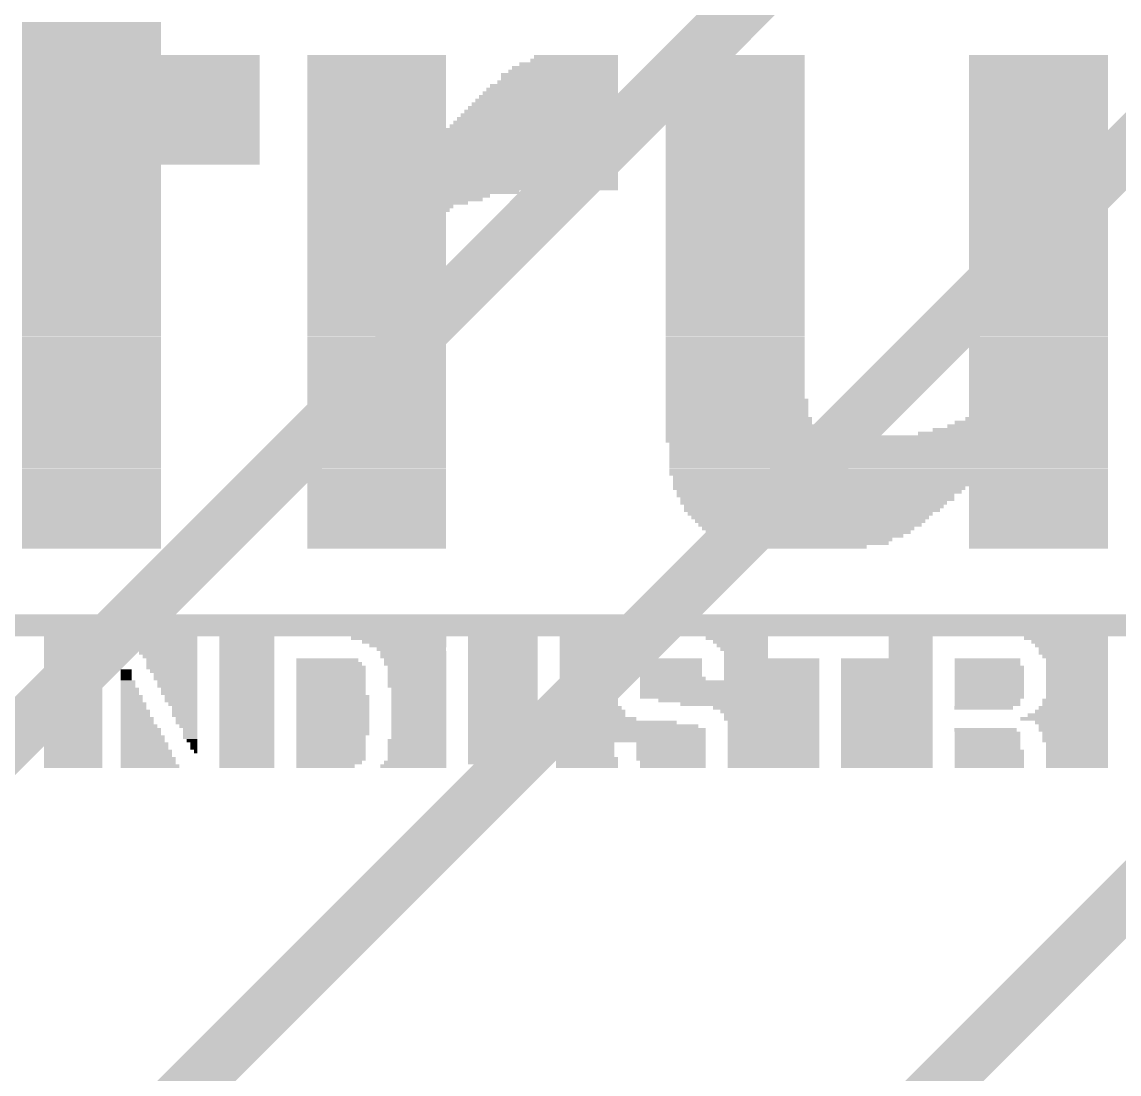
# Model space of a CAD drawing. Extents: x -28 to 28, y -5.2 to 53.3.
# Drawn here: x 0.6 to 5.63, y 41.06 to 45.88 of the extents above; entities that cross this region are included whole.
import ezdxf

# ---------------------------------------------------------------- set-up
doc = ezdxf.new("R2010")
doc.units = 0
doc.layers.add('1', color=12, linetype='CONTINUOUS')
doc.layers.add('21', color=40, linetype='CONTINUOUS')

# ---------------------------------------------------------------- blocks, each defined once
blk = doc.blocks.new('RECT')
blk.add_solid([(-0.5, -0.5), (0.5, -0.5), (-0.5, 0.5), (0.5, 0.5)])

msp = doc.modelspace()

# ---------------------------------------------------------------- linework, layer by layer
at = {"layer": '1', "const_width": 0.254}
for points in [[(0.381, 42.418), (8.89, 50.927)], [(0.9144, 40.5384), (8.636, 48.26)], [(1.25, 37.445), (9.525, 45.72)]]:
    msp.add_lwpolyline(points, dxfattribs=at)

# ---------------------------------------------------------------- block references
at = {"layer": '21'}
for p, xscale, yscale in [((0.9213, 45.8719), 0.6371, 0.0168), ((0.9213, 45.8551), 0.6371, 0.0168), ((0.9213, 45.8384), 0.6371, 0.0167), ((0.9213, 45.8216), 0.6371, 0.0168), ((0.9213, 45.8049), 0.6371, 0.0167), ((0.9213, 45.7881), 0.6371, 0.0168), ((0.9213, 45.7713), 0.6371, 0.0168), ((0.9213, 45.7546), 0.6371, 0.0167), ((0.9213, 45.7378), 0.6371, 0.0168), ((1.1476, 45.721), 1.0897, 0.0168), ((2.2288, 45.721), 0.6371, 0.0168), ((3.1425, 45.721), 0.3856, 0.0168), ((3.8717, 45.721), 0.637, 0.0168), ((5.2632, 45.721), 0.6371, 0.0168), ((1.1476, 45.7043), 1.0897, 0.0167), ((1.1476, 45.6875), 1.0897, 0.0168), ((1.1476, 45.6707), 1.0897, 0.0168), ((2.2288, 45.7043), 0.6371, 0.0167), ((2.2288, 45.6875), 0.6371, 0.0168), ((2.2288, 45.6707), 0.6371, 0.0168), ((3.0922, 45.6707), 0.4862, 0.0168), ((3.109, 45.6875), 0.4527, 0.0168), ((3.1341, 45.7043), 0.4024, 0.0167), ((3.8717, 45.7043), 0.637, 0.0167), ((3.8717, 45.6875), 0.637, 0.0168), ((3.8717, 45.6707), 0.637, 0.0168), ((5.2632, 45.7043), 0.6371, 0.0167), ((5.2632, 45.6875), 0.6371, 0.0168), ((5.2632, 45.6707), 0.6371, 0.0168), ((1.1476, 45.654), 1.0897, 0.0167), ((1.1476, 45.6372), 1.0897, 0.0168), ((1.1476, 45.6205), 1.0897, 0.0167), ((2.2288, 45.654), 0.6371, 0.0167), ((2.2288, 45.6372), 0.6371, 0.0168), ((2.2288, 45.6205), 0.6371, 0.0167), ((3.0671, 45.6372), 0.5365, 0.0168), ((3.0671, 45.6205), 0.5365, 0.0167), ((3.0838, 45.654), 0.5029, 0.0167), ((3.8717, 45.654), 0.637, 0.0167), ((3.8717, 45.6372), 0.637, 0.0168), ((3.8717, 45.6205), 0.637, 0.0167), ((5.2632, 45.654), 0.6371, 0.0167), ((5.2632, 45.6372), 0.6371, 0.0168), ((5.2632, 45.6205), 0.6371, 0.0167), ((1.1476, 45.6037), 1.0897, 0.0168), ((1.1476, 45.5869), 1.0897, 0.0168), ((1.1476, 45.5702), 1.0897, 0.0167), ((2.2288, 45.6037), 0.6371, 0.0168), ((2.2288, 45.5869), 0.6371, 0.0168), ((2.2288, 45.5702), 0.6371, 0.0167), ((3.0335, 45.5702), 0.6035, 0.0167), ((3.0419, 45.5869), 0.5868, 0.0168), ((3.0587, 45.6037), 0.5532, 0.0168), ((3.8717, 45.6037), 0.637, 0.0168), ((3.8717, 45.5869), 0.637, 0.0168), ((3.8717, 45.5702), 0.637, 0.0167), ((5.2632, 45.6037), 0.6371, 0.0168), ((5.2632, 45.5869), 0.6371, 0.0168), ((5.2632, 45.5702), 0.6371, 0.0167), ((1.1476, 45.5534), 1.0897, 0.0168), ((1.1476, 45.5366), 1.0897, 0.0168), ((1.1476, 45.5199), 1.0897, 0.0167), ((2.2288, 45.5534), 0.6371, 0.0168), ((2.2288, 45.5366), 0.6371, 0.0168), ((2.2288, 45.5199), 0.6371, 0.0167), ((3.0084, 45.5199), 0.6538, 0.0167), ((3.0168, 45.5366), 0.6371, 0.0168), ((3.0252, 45.5534), 0.6203, 0.0168), ((3.8717, 45.5534), 0.637, 0.0168), ((3.8717, 45.5366), 0.637, 0.0168), ((3.8717, 45.5199), 0.637, 0.0167), ((5.2632, 45.5534), 0.6371, 0.0168), ((5.2632, 45.5366), 0.6371, 0.0168), ((5.2632, 45.5199), 0.6371, 0.0167), ((1.1476, 45.5031), 1.0897, 0.0168), ((1.1476, 45.4863), 1.0897, 0.0168), ((1.1476, 45.4696), 1.0897, 0.0167), ((2.2288, 45.5031), 0.6371, 0.0168), ((2.2288, 45.4863), 0.6371, 0.0168), ((2.2288, 45.4696), 0.6371, 0.0167), ((2.9832, 45.4696), 0.7041, 0.0167), ((2.9917, 45.4863), 0.6873, 0.0168), ((3, 45.5031), 0.6706, 0.0168), ((3.8717, 45.5031), 0.637, 0.0168), ((3.8717, 45.4863), 0.637, 0.0168), ((3.8717, 45.4696), 0.637, 0.0167), ((5.2632, 45.5031), 0.6371, 0.0168), ((5.2632, 45.4863), 0.6371, 0.0168), ((5.2632, 45.4696), 0.6371, 0.0167), ((1.1476, 45.4528), 1.0897, 0.0168), ((1.1476, 45.436), 1.0897, 0.0168), ((1.1476, 45.4193), 1.0897, 0.0167), ((2.2288, 45.4528), 0.6371, 0.0168), ((2.2288, 45.436), 0.6371, 0.0168), ((2.2288, 45.4193), 0.6371, 0.0167), ((2.9581, 45.4193), 0.7544, 0.0167), ((2.9665, 45.436), 0.7376, 0.0168), ((2.9748, 45.4528), 0.7209, 0.0168), ((3.8717, 45.4528), 0.637, 0.0168), ((3.8717, 45.436), 0.637, 0.0168), ((3.8717, 45.4193), 0.637, 0.0167), ((5.2632, 45.4528), 0.6371, 0.0168), ((5.2632, 45.436), 0.6371, 0.0168), ((5.2632, 45.4193), 0.6371, 0.0167), ((1.1476, 45.4025), 1.0897, 0.0168), ((1.1476, 45.3858), 1.0897, 0.0167), ((1.1476, 45.369), 1.0897, 0.0168), ((2.2288, 45.4025), 0.6371, 0.0168), ((2.6228, 45.3858), 1.425, 0.0167), ((2.6228, 45.369), 1.425, 0.0168), ((2.9497, 45.4025), 0.7712, 0.0168), ((3.8717, 45.4025), 0.637, 0.0168), ((3.8717, 45.3858), 0.637, 0.0167), ((3.8717, 45.369), 0.637, 0.0168), ((5.2632, 45.4025), 0.6371, 0.0168), ((5.2632, 45.3858), 0.6371, 0.0167), ((5.2632, 45.369), 0.6371, 0.0168), ((1.1476, 45.3522), 1.0897, 0.0168), ((1.1476, 45.3355), 1.0897, 0.0167), ((1.1476, 45.3187), 1.0897, 0.0168), ((2.6228, 45.3522), 1.425, 0.0168), ((2.6228, 45.3355), 1.425, 0.0167), ((2.6228, 45.3187), 1.425, 0.0168), ((3.8717, 45.3522), 0.637, 0.0168), ((3.8717, 45.3355), 0.637, 0.0167), ((3.8717, 45.3187), 0.637, 0.0168), ((5.2632, 45.3522), 0.6371, 0.0168), ((5.2632, 45.3355), 0.6371, 0.0167), ((5.2632, 45.3187), 0.6371, 0.0168), ((1.1476, 45.3019), 1.0897, 0.0168), ((1.1476, 45.2852), 1.0897, 0.0167), ((1.1476, 45.2684), 1.0897, 0.0168), ((2.6228, 45.3019), 1.425, 0.0168), ((2.6228, 45.2852), 1.425, 0.0167), ((2.6228, 45.2684), 1.425, 0.0168), ((3.8717, 45.3019), 0.637, 0.0168), ((3.8717, 45.2852), 0.637, 0.0167), ((3.8717, 45.2684), 0.637, 0.0168), ((5.2632, 45.3019), 0.6371, 0.0168), ((5.2632, 45.2852), 0.6371, 0.0167), ((5.2632, 45.2684), 0.6371, 0.0168), ((1.1476, 45.2516), 1.0897, 0.0168), ((1.1476, 45.2349), 1.0897, 0.0167), ((0.9213, 45.2181), 0.6371, 0.0168), ((2.6228, 45.2516), 1.425, 0.0168), ((2.6228, 45.2349), 1.425, 0.0167), ((2.6228, 45.2181), 1.425, 0.0168), ((3.8717, 45.2516), 0.637, 0.0168), ((3.8717, 45.2349), 0.637, 0.0167), ((3.8717, 45.2181), 0.637, 0.0168), ((5.2632, 45.2516), 0.6371, 0.0168), ((5.2632, 45.2349), 0.6371, 0.0167), ((5.2632, 45.2181), 0.6371, 0.0168), ((0.9213, 45.2014), 0.6371, 0.0167), ((0.9213, 45.1846), 0.6371, 0.0168), ((0.9213, 45.1678), 0.6371, 0.0168), ((2.6228, 45.2014), 1.425, 0.0167), ((2.6228, 45.1846), 1.425, 0.0168), ((2.6228, 45.1678), 1.425, 0.0168), ((3.8717, 45.2014), 0.637, 0.0167), ((3.8717, 45.1846), 0.637, 0.0168), ((3.8717, 45.1678), 0.637, 0.0168), ((5.2632, 45.2014), 0.6371, 0.0167), ((5.2632, 45.1846), 0.6371, 0.0168), ((5.2632, 45.1678), 0.6371, 0.0168), ((0.9213, 45.1511), 0.6371, 0.0167), ((0.9213, 45.1343), 0.6371, 0.0168), ((0.9213, 45.1175), 0.6371, 0.0168), ((2.6228, 45.1511), 1.425, 0.0167), ((2.6228, 45.1343), 1.425, 0.0168), ((2.6228, 45.1175), 1.425, 0.0168), ((3.8717, 45.1511), 0.637, 0.0167), ((3.8717, 45.1343), 0.637, 0.0168), ((3.8717, 45.1175), 0.637, 0.0168), ((5.2632, 45.1511), 0.6371, 0.0167), ((5.2632, 45.1343), 0.6371, 0.0168), ((5.2632, 45.1175), 0.6371, 0.0168), ((0.9213, 45.1008), 0.6371, 0.0167), ((0.9213, 45.084), 0.6371, 0.0168), ((0.9213, 45.0672), 0.6371, 0.0168), ((2.3965, 45.1008), 0.9723, 0.0167), ((2.3294, 45.084), 0.8382, 0.0168), ((2.3127, 45.0672), 0.8047, 0.0168), ((3.8717, 45.1008), 0.637, 0.0167), ((3.8717, 45.084), 0.637, 0.0168), ((3.8717, 45.0672), 0.637, 0.0168), ((5.2632, 45.1008), 0.6371, 0.0167), ((5.2632, 45.084), 0.6371, 0.0168), ((5.2632, 45.0672), 0.6371, 0.0168), ((0.9213, 45.0505), 0.6371, 0.0167), ((0.9213, 45.0337), 0.6371, 0.0168), ((0.9213, 45.0169), 0.6371, 0.0168), ((2.2792, 45.0505), 0.7377, 0.0167), ((2.2456, 45.0337), 0.6706, 0.0168), ((2.2372, 45.0169), 0.6538, 0.0168), ((3.8717, 45.0505), 0.637, 0.0167), ((3.8717, 45.0337), 0.637, 0.0168), ((3.8717, 45.0169), 0.637, 0.0168), ((5.2632, 45.0505), 0.6371, 0.0167), ((5.2632, 45.0337), 0.6371, 0.0168), ((5.2632, 45.0169), 0.6371, 0.0168), ((0.9213, 45.0002), 0.6371, 0.0167), ((0.9213, 44.9834), 0.6371, 0.0168), ((0.9213, 44.9667), 0.6371, 0.0167), ((2.2288, 45.0002), 0.6371, 0.0167), ((2.2288, 44.9834), 0.6371, 0.0168), ((2.2288, 44.9667), 0.6371, 0.0167), ((3.8717, 45.0002), 0.637, 0.0167), ((3.8717, 44.9834), 0.637, 0.0168), ((3.8717, 44.9667), 0.637, 0.0167), ((5.2632, 45.0002), 0.6371, 0.0167), ((5.2632, 44.9834), 0.6371, 0.0168), ((5.2632, 44.9667), 0.6371, 0.0167), ((0.9213, 44.9499), 0.6371, 0.0168), ((0.9213, 44.9331), 0.6371, 0.0168), ((0.9213, 44.9164), 0.6371, 0.0167), ((2.2288, 44.9499), 0.6371, 0.0168), ((2.2288, 44.9331), 0.6371, 0.0168), ((2.2288, 44.9164), 0.6371, 0.0167), ((3.8717, 44.9499), 0.637, 0.0168), ((3.8717, 44.9331), 0.637, 0.0168), ((3.8717, 44.9164), 0.637, 0.0167), ((5.2632, 44.9499), 0.6371, 0.0168), ((5.2632, 44.9331), 0.6371, 0.0168), ((5.2632, 44.9164), 0.6371, 0.0167), ((0.9213, 44.8996), 0.6371, 0.0168), ((0.9213, 44.8828), 0.6371, 0.0168), ((0.9213, 44.8661), 0.6371, 0.0167), ((2.2288, 44.8996), 0.6371, 0.0168), ((2.2288, 44.8828), 0.6371, 0.0168), ((2.2288, 44.8661), 0.6371, 0.0167), ((3.8717, 44.8996), 0.637, 0.0168), ((3.8717, 44.8828), 0.637, 0.0168), ((3.8717, 44.8661), 0.637, 0.0167), ((5.2632, 44.8996), 0.6371, 0.0168), ((5.2632, 44.8828), 0.6371, 0.0168), ((5.2632, 44.8661), 0.6371, 0.0167), ((0.9213, 44.8493), 0.6371, 0.0168), ((0.9213, 44.8325), 0.6371, 0.0168), ((0.9213, 44.8158), 0.6371, 0.0167), ((2.2288, 44.8493), 0.6371, 0.0168), ((2.2288, 44.8325), 0.6371, 0.0168), ((2.2288, 44.8158), 0.6371, 0.0167), ((3.8717, 44.8493), 0.637, 0.0168), ((3.8717, 44.8325), 0.637, 0.0168), ((3.8717, 44.8158), 0.637, 0.0167), ((5.2632, 44.8493), 0.6371, 0.0168), ((5.2632, 44.8325), 0.6371, 0.0168), ((5.2632, 44.8158), 0.6371, 0.0167), ((0.9213, 44.799), 0.6371, 0.0168), ((0.9213, 44.7823), 0.6371, 0.0167), ((0.9213, 44.7655), 0.6371, 0.0168), ((2.2288, 44.799), 0.6371, 0.0168), ((2.2288, 44.7823), 0.6371, 0.0167), ((2.2288, 44.7655), 0.6371, 0.0168), ((3.8717, 44.799), 0.637, 0.0168), ((3.8717, 44.7823), 0.637, 0.0167), ((3.8717, 44.7655), 0.637, 0.0168), ((5.2632, 44.799), 0.6371, 0.0168), ((5.2632, 44.7823), 0.6371, 0.0167), ((5.2632, 44.7655), 0.6371, 0.0168), ((0.9213, 44.7487), 0.6371, 0.0168), ((0.9213, 44.732), 0.6371, 0.0167), ((0.9213, 44.7152), 0.6371, 0.0168), ((2.2288, 44.7487), 0.6371, 0.0168), ((2.2288, 44.732), 0.6371, 0.0167), ((2.2288, 44.7152), 0.6371, 0.0168), ((3.8717, 44.7487), 0.637, 0.0168), ((3.8717, 44.732), 0.637, 0.0167), ((3.8717, 44.7152), 0.637, 0.0168), ((5.2632, 44.7487), 0.6371, 0.0168), ((5.2632, 44.732), 0.6371, 0.0167), ((5.2632, 44.7152), 0.6371, 0.0168), ((0.9213, 44.6984), 0.6371, 0.0168), ((0.9213, 44.6817), 0.6371, 0.0167), ((0.9213, 44.6649), 0.6371, 0.0168), ((2.2288, 44.6984), 0.6371, 0.0168), ((2.2288, 44.6817), 0.6371, 0.0167), ((2.2288, 44.6649), 0.6371, 0.0168), ((3.8717, 44.6984), 0.637, 0.0168), ((3.8717, 44.6817), 0.637, 0.0167), ((3.8717, 44.6649), 0.637, 0.0168), ((5.2632, 44.6984), 0.6371, 0.0168), ((5.2632, 44.6817), 0.6371, 0.0167), ((5.2632, 44.6649), 0.6371, 0.0168), ((0.9213, 44.6481), 0.6371, 0.0168), ((0.9213, 44.6314), 0.6371, 0.0167), ((0.9213, 44.6146), 0.6371, 0.0168), ((2.2288, 44.6481), 0.6371, 0.0168), ((2.2288, 44.6314), 0.6371, 0.0167), ((2.2288, 44.6146), 0.6371, 0.0168), ((3.8717, 44.6481), 0.637, 0.0168), ((3.8717, 44.6314), 0.637, 0.0167), ((3.8717, 44.6146), 0.637, 0.0168), ((5.2632, 44.6481), 0.6371, 0.0168), ((5.2632, 44.6314), 0.6371, 0.0167), ((5.2632, 44.6146), 0.6371, 0.0168), ((0.9213, 44.5978), 0.6371, 0.0168), ((0.9213, 44.5811), 0.6371, 0.0167), ((0.9213, 44.5643), 0.6371, 0.0168), ((2.2288, 44.5978), 0.6371, 0.0168), ((2.2288, 44.5811), 0.6371, 0.0167), ((2.2288, 44.5643), 0.6371, 0.0168), ((3.8717, 44.5978), 0.637, 0.0168), ((3.8717, 44.5811), 0.637, 0.0167), ((3.8717, 44.5643), 0.637, 0.0168), ((5.2632, 44.5978), 0.6371, 0.0168), ((5.2632, 44.5811), 0.6371, 0.0167), ((5.2632, 44.5643), 0.6371, 0.0168), ((0.9213, 44.5476), 0.6371, 0.0167), ((0.9213, 44.5308), 0.6371, 0.0168), ((0.9213, 44.514), 0.6371, 0.0168), ((2.2288, 44.5476), 0.6371, 0.0167), ((2.2288, 44.5308), 0.6371, 0.0168), ((2.2288, 44.514), 0.6371, 0.0168), ((3.8717, 44.5476), 0.637, 0.0167), ((3.8717, 44.5308), 0.637, 0.0168), ((3.8717, 44.514), 0.637, 0.0168), ((5.2632, 44.5476), 0.6371, 0.0167), ((5.2632, 44.5308), 0.6371, 0.0168), ((5.2632, 44.514), 0.6371, 0.0168), ((0.9213, 44.4973), 0.6371, 0.0167), ((0.9213, 44.4805), 0.6371, 0.0168), ((0.9213, 44.4637), 0.6371, 0.0168), ((2.2288, 44.4973), 0.6371, 0.0167), ((2.2288, 44.4805), 0.6371, 0.0168), ((2.2288, 44.4637), 0.6371, 0.0168), ((3.8717, 44.4973), 0.637, 0.0167), ((3.8717, 44.4805), 0.637, 0.0168), ((3.8717, 44.4637), 0.637, 0.0168), ((5.2632, 44.4973), 0.6371, 0.0167), ((5.2632, 44.4805), 0.6371, 0.0168), ((5.2632, 44.4637), 0.6371, 0.0168), ((0.9213, 44.447), 0.6371, 0.0167), ((0.9213, 44.4302), 0.6371, 0.0168), ((0.9213, 44.4134), 0.6371, 0.0168), ((2.2288, 44.447), 0.6371, 0.0167), ((2.2288, 44.4302), 0.6371, 0.0168), ((2.2288, 44.4134), 0.6371, 0.0168), ((3.8717, 44.447), 0.637, 0.0167), ((3.8717, 44.4302), 0.637, 0.0168), ((3.8717, 44.4134), 0.637, 0.0168), ((5.2632, 44.447), 0.6371, 0.0167), ((5.2632, 44.4302), 0.6371, 0.0168), ((5.2632, 44.4134), 0.6371, 0.0168), ((0.9213, 44.3967), 0.6371, 0.0167), ((0.9213, 44.3799), 0.6371, 0.0168), ((0.9213, 44.3632), 0.6371, 0.0167), ((2.2288, 44.3967), 0.6371, 0.0167), ((2.2288, 44.3799), 0.6371, 0.0168), ((2.2288, 44.3632), 0.6371, 0.0167), ((3.8717, 44.3967), 0.637, 0.0167), ((3.8717, 44.3799), 0.637, 0.0168), ((3.8717, 44.3632), 0.637, 0.0167), ((5.2632, 44.3967), 0.6371, 0.0167), ((5.2632, 44.3799), 0.6371, 0.0168), ((5.2632, 44.3632), 0.6371, 0.0167), ((0.9213, 44.3464), 0.6371, 0.0168), ((0.9213, 44.3296), 0.6371, 0.0168), ((0.9213, 44.3129), 0.6371, 0.0167), ((2.2288, 44.3464), 0.6371, 0.0168), ((2.2288, 44.3296), 0.6371, 0.0168), ((2.2288, 44.3129), 0.6371, 0.0167), ((3.8717, 44.3464), 0.637, 0.0168), ((3.8717, 44.3296), 0.637, 0.0168), ((3.8717, 44.3129), 0.637, 0.0167), ((5.2632, 44.3464), 0.6371, 0.0168), ((5.2632, 44.3296), 0.6371, 0.0168), ((5.2632, 44.3129), 0.6371, 0.0167), ((0.9213, 44.2961), 0.6371, 0.0168), ((0.9213, 44.2793), 0.6371, 0.0168), ((0.9213, 44.2626), 0.6371, 0.0167), ((2.2288, 44.2961), 0.6371, 0.0168), ((2.2288, 44.2793), 0.6371, 0.0168), ((2.2288, 44.2626), 0.6371, 0.0167), ((3.8717, 44.2961), 0.637, 0.0168), ((3.8717, 44.2793), 0.637, 0.0168), ((3.8717, 44.2626), 0.637, 0.0167), ((5.2632, 44.2961), 0.6371, 0.0168), ((5.2632, 44.2793), 0.6371, 0.0168), ((5.2632, 44.2626), 0.6371, 0.0167), ((0.9213, 44.2458), 0.6371, 0.0168), ((0.9213, 44.229), 0.6371, 0.0168), ((0.9213, 44.2123), 0.6371, 0.0167), ((2.2288, 44.2458), 0.6371, 0.0168), ((2.2288, 44.229), 0.6371, 0.0168), ((2.2288, 44.2123), 0.6371, 0.0167), ((3.8717, 44.2458), 0.637, 0.0168), ((3.8717, 44.229), 0.637, 0.0168), ((3.8717, 44.2123), 0.637, 0.0167), ((5.2632, 44.2458), 0.6371, 0.0168), ((5.2632, 44.229), 0.6371, 0.0168), ((5.2632, 44.2123), 0.6371, 0.0167), ((0.9213, 44.1955), 0.6371, 0.0168), ((0.9213, 44.1787), 0.6371, 0.0168), ((0.9213, 44.162), 0.6371, 0.0167), ((2.2288, 44.1955), 0.6371, 0.0168), ((2.2288, 44.1787), 0.6371, 0.0168), ((2.2288, 44.162), 0.6371, 0.0167), ((3.8717, 44.1955), 0.637, 0.0168), ((3.8717, 44.1787), 0.637, 0.0168), ((3.8717, 44.162), 0.637, 0.0167), ((5.2632, 44.1955), 0.6371, 0.0168), ((5.2632, 44.1787), 0.6371, 0.0168), ((5.2632, 44.162), 0.6371, 0.0167), ((0.9213, 44.1452), 0.6371, 0.0168), ((0.9213, 44.1285), 0.6371, 0.0167), ((0.9213, 44.1117), 0.6371, 0.0168), ((2.2288, 44.1452), 0.6371, 0.0168), ((2.2288, 44.1285), 0.6371, 0.0167), ((2.2288, 44.1117), 0.6371, 0.0168), ((3.8801, 44.1452), 0.6538, 0.0168), ((3.8801, 44.1285), 0.6538, 0.0167), ((3.8801, 44.1117), 0.6538, 0.0168), ((5.2632, 44.1452), 0.6371, 0.0168), ((5.2632, 44.1285), 0.6371, 0.0167), ((5.2632, 44.1117), 0.6371, 0.0168), ((0.9213, 44.0949), 0.6371, 0.0168), ((0.9213, 44.0782), 0.6371, 0.0167), ((0.9213, 44.0614), 0.6371, 0.0168), ((2.2288, 44.0949), 0.6371, 0.0168), ((2.2288, 44.0782), 0.6371, 0.0167), ((2.2288, 44.0614), 0.6371, 0.0168), ((3.8801, 44.0949), 0.6538, 0.0168), ((3.8801, 44.0782), 0.6538, 0.0167), ((3.8885, 44.0614), 0.6706, 0.0168), ((5.2548, 44.0614), 0.6538, 0.0168), ((5.2632, 44.0949), 0.6371, 0.0168), ((5.2632, 44.0782), 0.6371, 0.0167), ((0.9213, 44.0446), 0.6371, 0.0168), ((0.9213, 44.0279), 0.6371, 0.0167), ((0.9213, 44.0111), 0.6371, 0.0168), ((2.2288, 44.0446), 0.6371, 0.0168), ((2.2288, 44.0279), 0.6371, 0.0167), ((2.2288, 44.0111), 0.6371, 0.0168), ((3.8885, 44.0446), 0.6706, 0.0168), ((3.8969, 44.0279), 0.6873, 0.0167), ((3.9053, 44.0111), 0.7041, 0.0168), ((5.1794, 44.0111), 0.8047, 0.0168), ((5.2129, 44.0279), 0.7377, 0.0167), ((5.2297, 44.0446), 0.7041, 0.0168), ((0.9213, 43.9943), 0.6371, 0.0168), ((0.9213, 43.9776), 0.6371, 0.0167), ((0.9213, 43.9608), 0.6371, 0.0168), ((2.2288, 43.9943), 0.6371, 0.0168), ((2.2288, 43.9776), 0.6371, 0.0167), ((2.2288, 43.9608), 0.6371, 0.0168), ((3.9304, 43.9943), 0.7544, 0.0168), ((4.5675, 43.9776), 2.0285, 0.0167), ((4.5675, 43.9608), 2.0285, 0.0168), ((5.1458, 43.9943), 0.8718, 0.0168), ((0.9213, 43.9441), 0.6371, 0.0167), ((0.9213, 43.9273), 0.6371, 0.0168), ((0.9213, 43.9105), 0.6371, 0.0168), ((2.2288, 43.9441), 0.6371, 0.0167), ((2.2288, 43.9273), 0.6371, 0.0168), ((2.2288, 43.9105), 0.6371, 0.0168), ((4.5758, 43.9441), 2.0117, 0.0167), ((4.5758, 43.9273), 2.0117, 0.0168), ((4.5758, 43.9105), 2.0117, 0.0168), ((0.9213, 43.8938), 0.6371, 0.0167), ((0.9213, 43.877), 0.6371, 0.0168), ((0.9213, 43.8602), 0.6371, 0.0168), ((2.2288, 43.8938), 0.6371, 0.0167), ((2.2288, 43.877), 0.6371, 0.0168), ((2.2288, 43.8602), 0.6371, 0.0168), ((4.5758, 43.8938), 2.0117, 0.0167), ((4.5758, 43.877), 2.0117, 0.0168), ((4.5758, 43.8602), 2.0117, 0.0168), ((0.9213, 43.8435), 0.6371, 0.0167), ((0.9213, 43.8267), 0.6371, 0.0168), ((0.9213, 43.8099), 0.6371, 0.0168), ((2.2288, 43.8435), 0.6371, 0.0167), ((2.2288, 43.8267), 0.6371, 0.0168), ((2.2288, 43.8099), 0.6371, 0.0168), ((4.5758, 43.8435), 2.0117, 0.0167), ((4.5758, 43.8267), 2.0117, 0.0168), ((4.5758, 43.8099), 2.0117, 0.0168), ((0.9213, 43.7932), 0.6371, 0.0167), ((0.9213, 43.7764), 0.6371, 0.0168), ((0.9213, 43.7596), 0.6371, 0.0168), ((2.2288, 43.7932), 0.6371, 0.0167), ((2.2288, 43.7764), 0.6371, 0.0168), ((2.2288, 43.7596), 0.6371, 0.0168), ((4.5842, 43.7932), 1.995, 0.0167), ((4.5842, 43.7764), 1.995, 0.0168), ((4.5842, 43.7596), 1.995, 0.0168), ((0.9213, 43.7429), 0.6371, 0.0167), ((0.9213, 43.7261), 0.6371, 0.0168), ((0.9213, 43.7094), 0.6371, 0.0167), ((2.2288, 43.7429), 0.6371, 0.0167), ((2.2288, 43.7261), 0.6371, 0.0168), ((2.2288, 43.7094), 0.6371, 0.0167), ((4.2573, 43.7429), 1.3412, 0.0167), ((4.2573, 43.7261), 1.3076, 0.0168), ((4.2405, 43.7094), 1.2741, 0.0167), ((5.2632, 43.7429), 0.6371, 0.0167), ((5.2632, 43.7261), 0.6371, 0.0168), ((5.2632, 43.7094), 0.6371, 0.0167), ((0.9213, 43.6926), 0.6371, 0.0168), ((0.9213, 43.6758), 0.6371, 0.0168), ((0.9213, 43.6591), 0.6371, 0.0167), ((2.2288, 43.6926), 0.6371, 0.0168), ((2.2288, 43.6758), 0.6371, 0.0168), ((2.2288, 43.6591), 0.6371, 0.0167), ((4.2489, 43.6926), 1.2573, 0.0168), ((4.2321, 43.6758), 1.2237, 0.0168), ((4.2321, 43.6591), 1.1903, 0.0167), ((5.2632, 43.6926), 0.6371, 0.0168), ((5.2632, 43.6758), 0.6371, 0.0168), ((5.2632, 43.6591), 0.6371, 0.0167), ((0.9213, 43.6423), 0.6371, 0.0168), ((0.9213, 43.6255), 0.6371, 0.0168), ((0.9213, 43.6088), 0.6371, 0.0167), ((2.2288, 43.6423), 0.6371, 0.0168), ((2.2288, 43.6255), 0.6371, 0.0168), ((2.2288, 43.6088), 0.6371, 0.0167), ((4.2237, 43.6423), 1.1735, 0.0168), ((4.2154, 43.6255), 1.1232, 0.0168), ((4.2154, 43.6088), 1.0896, 0.0167), ((5.2632, 43.6423), 0.6371, 0.0168), ((5.2632, 43.6255), 0.6371, 0.0168), ((5.2632, 43.6088), 0.6371, 0.0167), ((0.9213, 43.592), 0.6371, 0.0168), ((0.9213, 43.5752), 0.6371, 0.0168), ((0.9213, 43.5585), 0.6371, 0.0167), ((2.2288, 43.592), 0.6371, 0.0168), ((2.2288, 43.5752), 0.6371, 0.0168), ((2.2288, 43.5585), 0.6371, 0.0167), ((4.2154, 43.592), 1.0562, 0.0168), ((4.2154, 43.5752), 1.0226, 0.0168), ((4.207, 43.5585), 0.9724, 0.0167), ((5.2632, 43.592), 0.6371, 0.0168), ((5.2632, 43.5752), 0.6371, 0.0168), ((5.2632, 43.5585), 0.6371, 0.0167), ((0.9213, 43.5417), 0.6371, 0.0168), ((0.9213, 43.525), 0.6371, 0.0167), ((0.9213, 43.5082), 0.6371, 0.0168), ((2.2288, 43.5417), 0.6371, 0.0168), ((2.2288, 43.525), 0.6371, 0.0167), ((2.2288, 43.5082), 0.6371, 0.0168), ((4.207, 43.5417), 0.9388, 0.0168), ((4.207, 43.525), 0.8718, 0.0167), ((4.207, 43.5082), 0.7712, 0.0168), ((5.2632, 43.5417), 0.6371, 0.0168), ((5.2632, 43.525), 0.6371, 0.0167), ((5.2632, 43.5082), 0.6371, 0.0168), ((0.9213, 43.4914), 0.6371, 0.0168), ((0.9213, 43.4747), 0.6371, 0.0167), ((2.2288, 43.4914), 0.6371, 0.0168), ((2.2288, 43.4747), 0.6371, 0.0167), ((4.2154, 43.4914), 0.7208, 0.0168), ((4.2153, 43.4747), 0.5197, 0.0167), ((5.2632, 43.4914), 0.6371, 0.0168), ((5.2632, 43.4747), 0.6371, 0.0167), ((0.762, 43.1561), 13.998, 0.0168), ((0.762, 43.1394), 13.998, 0.0167), ((0.762, 43.1226), 13.998, 0.0168), ((0.762, 43.1059), 13.998, 0.0167), ((0.762, 43.0891), 13.998, 0.0168), ((0.762, 43.0723), 13.998, 0.0168), ((0.8375, 43.0556), 0.2683, 0.0167), ((1.2566, 43.0556), 0.3017, 0.0167), ((1.6338, 43.0556), 0.2515, 0.0167), ((2.3295, 43.0556), 0.4359, 0.0167), ((2.8073, 43.0556), 0.3185, 0.0167), ((3.2515, 43.0556), 0.3688, 0.0167), ((3.8801, 43.0556), 0.285, 0.0167), ((4.6764, 43.0556), 0.2012, 0.0167), ((5.3889, 43.0556), 0.3856, 0.0167), ((0.8375, 43.0388), 0.2683, 0.0168), ((0.8375, 43.022), 0.2683, 0.0168), ((0.8375, 43.0053), 0.2683, 0.0167), ((1.2649, 43.0388), 0.285, 0.0168), ((1.2649, 43.022), 0.285, 0.0168), ((1.2733, 43.0053), 0.2682, 0.0167), ((1.6338, 43.0388), 0.2515, 0.0168), ((1.6338, 43.022), 0.2515, 0.0168), ((1.6338, 43.0053), 0.2515, 0.0167), ((2.3546, 43.0388), 0.3856, 0.0168), ((2.3714, 43.022), 0.3521, 0.0168), ((2.3881, 43.0053), 0.3185, 0.0167), ((2.8073, 43.0388), 0.3185, 0.0168), ((2.8073, 43.022), 0.3185, 0.0168), ((2.8073, 43.0053), 0.3185, 0.0167), ((3.2347, 43.0388), 0.3352, 0.0168), ((3.218, 43.022), 0.3017, 0.0168), ((3.2096, 43.0053), 0.2849, 0.0167), ((3.8969, 43.0388), 0.2515, 0.0168), ((3.9053, 43.022), 0.2347, 0.0168), ((3.9137, 43.0053), 0.2179, 0.0167), ((4.6764, 43.0388), 0.2012, 0.0168), ((4.6764, 43.022), 0.2012, 0.0168), ((4.6764, 43.0053), 0.2012, 0.0167), ((5.4057, 43.0388), 0.3521, 0.0168), ((5.4141, 43.022), 0.3353, 0.0168), ((5.4224, 43.0053), 0.3186, 0.0167), ((0.8375, 42.9885), 0.2683, 0.0168), ((0.8375, 42.9717), 0.2683, 0.0168), ((0.8375, 42.955), 0.2683, 0.0167), ((1.2733, 42.9885), 0.2682, 0.0168), ((1.2817, 42.9717), 0.2514, 0.0168), ((1.2901, 42.955), 0.2347, 0.0167), ((1.6338, 42.9885), 0.2515, 0.0168), ((1.6338, 42.9717), 0.2515, 0.0168), ((1.6338, 42.955), 0.2515, 0.0167), ((2.0025, 42.955), 0.285, 0.0167), ((2.3965, 42.9885), 0.3018, 0.0168), ((2.3965, 42.9717), 0.3018, 0.0168), ((2.4049, 42.955), 0.285, 0.0167), ((2.8073, 42.9885), 0.3185, 0.0168), ((2.8073, 42.9717), 0.3185, 0.0168), ((2.8073, 42.955), 0.3185, 0.0167), ((3.2096, 42.9885), 0.2849, 0.0168), ((3.2012, 42.9717), 0.2682, 0.0168), ((3.2012, 42.955), 0.2682, 0.0167), ((3.5784, 42.955), 0.2849, 0.0167), ((4.0393, 42.955), 0.4359, 0.0167), ((3.922, 42.9885), 0.2012, 0.0168), ((3.922, 42.9717), 0.2012, 0.0168), ((4.5675, 42.955), 0.4191, 0.0167), ((4.6764, 42.9885), 0.2012, 0.0168), ((4.6764, 42.9717), 0.2012, 0.0168), ((5.0285, 42.955), 0.3017, 0.0167), ((5.4224, 42.9885), 0.3186, 0.0168), ((5.4308, 42.9717), 0.3018, 0.0168), ((5.4392, 42.955), 0.285, 0.0167), ((0.8375, 42.9382), 0.2683, 0.0168), ((0.8375, 42.9214), 0.2683, 0.0168), ((0.8375, 42.9047), 0.2683, 0.0167), ((1.0806, 42.9047), 0.0503, 0.0167), ((1.2901, 42.9382), 0.2347, 0.0168), ((1.2901, 42.9214), 0.2347, 0.0168), ((1.2985, 42.9047), 0.2179, 0.0167), ((1.6338, 42.9382), 0.2515, 0.0168), ((1.6338, 42.9214), 0.2515, 0.0168), ((1.6338, 42.9047), 0.2515, 0.0167), ((2.0109, 42.9382), 0.3018, 0.0168), ((2.0193, 42.9214), 0.3186, 0.0168), ((2.0193, 42.9047), 0.3186, 0.0167), ((2.4049, 42.9382), 0.285, 0.0168), ((2.4133, 42.9214), 0.2683, 0.0168), ((2.4133, 42.9047), 0.2683, 0.0167), ((2.8073, 42.9382), 0.3185, 0.0168), ((2.8073, 42.9214), 0.3185, 0.0168), ((2.8073, 42.9047), 0.3185, 0.0167), ((3.2012, 42.9382), 0.2682, 0.0168), ((3.2012, 42.9214), 0.2682, 0.0168), ((3.2012, 42.9047), 0.2682, 0.0167), ((3.5784, 42.9382), 0.2849, 0.0168), ((3.5784, 42.9214), 0.2849, 0.0168), ((3.5784, 42.9047), 0.2849, 0.0167), ((4.0393, 42.9382), 0.4359, 0.0168), ((4.0393, 42.9214), 0.4359, 0.0168), ((4.0393, 42.9047), 0.4359, 0.0167), ((4.5675, 42.9382), 0.4191, 0.0168), ((4.5675, 42.9214), 0.4191, 0.0168), ((4.5675, 42.9047), 0.4191, 0.0167), ((5.0285, 42.9382), 0.3017, 0.0168), ((5.0369, 42.9214), 0.3185, 0.0168), ((5.0369, 42.9047), 0.3185, 0.0167), ((5.4392, 42.9382), 0.285, 0.0168), ((5.4392, 42.9214), 0.285, 0.0168), ((5.4392, 42.9047), 0.285, 0.0167), ((0.8375, 42.8879), 0.2683, 0.0168), ((0.8375, 42.8712), 0.2683, 0.0167), ((0.8375, 42.8544), 0.2683, 0.0168), ((1.0806, 42.8879), 0.0503, 0.0168), ((1.0806, 42.8712), 0.0503, 0.0167), ((1.0889, 42.8544), 0.067, 0.0168), ((1.3068, 42.8879), 0.2012, 0.0168), ((1.3068, 42.8712), 0.2012, 0.0167), ((1.3152, 42.8544), 0.1844, 0.0168), ((1.6338, 42.8879), 0.2515, 0.0168), ((1.6338, 42.8712), 0.2515, 0.0167), ((1.6338, 42.8544), 0.2515, 0.0168), ((2.0193, 42.8879), 0.3186, 0.0168), ((2.0193, 42.8712), 0.3186, 0.0167), ((2.0193, 42.8544), 0.3186, 0.0168), ((2.4133, 42.8879), 0.2683, 0.0168), ((2.4133, 42.8712), 0.2683, 0.0167), ((2.4133, 42.8544), 0.2683, 0.0168), ((2.8073, 42.8879), 0.3185, 0.0168), ((2.8073, 42.8712), 0.3185, 0.0167), ((2.8073, 42.8544), 0.3185, 0.0168), ((3.2012, 42.8879), 0.2682, 0.0168), ((3.2012, 42.8712), 0.2682, 0.0167), ((3.2012, 42.8544), 0.2682, 0.0168), ((3.5784, 42.8879), 0.2849, 0.0168), ((3.8466, 42.8544), 0.8214, 0.0168), ((3.5868, 42.8712), 0.3017, 0.0167), ((4.0393, 42.8879), 0.4359, 0.0168), ((4.0393, 42.8712), 0.4359, 0.0167), ((4.5675, 42.8879), 0.4191, 0.0168), ((4.5675, 42.8712), 0.4191, 0.0167), ((4.5675, 42.8544), 0.4191, 0.0168), ((5.0369, 42.8879), 0.3185, 0.0168), ((5.0369, 42.8712), 0.3185, 0.0167), ((5.0369, 42.8544), 0.3185, 0.0168), ((5.4392, 42.8879), 0.285, 0.0168), ((5.4392, 42.8712), 0.285, 0.0167), ((5.4392, 42.8544), 0.285, 0.0168), ((0.8375, 42.8376), 0.2683, 0.0168), ((0.8375, 42.8209), 0.2683, 0.0167), ((0.8375, 42.8041), 0.2683, 0.0168), ((1.0889, 42.8376), 0.067, 0.0168), ((1.0973, 42.8209), 0.0838, 0.0167), ((1.0973, 42.8041), 0.0838, 0.0168), ((1.3152, 42.8376), 0.1844, 0.0168), ((1.3236, 42.8209), 0.1676, 0.0167), ((1.3236, 42.8041), 0.1676, 0.0168), ((1.6338, 42.8376), 0.2515, 0.0168), ((1.6338, 42.8209), 0.2515, 0.0167), ((1.6338, 42.8041), 0.2515, 0.0168), ((2.0193, 42.8376), 0.3186, 0.0168), ((2.0193, 42.8209), 0.3186, 0.0167), ((2.0193, 42.8041), 0.3186, 0.0168), ((2.4133, 42.8376), 0.2683, 0.0168), ((2.4217, 42.8209), 0.2515, 0.0167), ((2.4217, 42.8041), 0.2515, 0.0168), ((2.8073, 42.8376), 0.3185, 0.0168), ((2.8073, 42.8209), 0.3185, 0.0167), ((2.8073, 42.8041), 0.3185, 0.0168), ((3.2012, 42.8376), 0.2682, 0.0168), ((3.2012, 42.8209), 0.2682, 0.0167), ((3.2012, 42.8041), 0.2682, 0.0168), ((3.8466, 42.8376), 0.8214, 0.0168), ((3.8466, 42.8209), 0.8214, 0.0167), ((3.8466, 42.8041), 0.8214, 0.0168), ((4.5675, 42.8376), 0.4191, 0.0168), ((4.5675, 42.8209), 0.4191, 0.0167), ((4.5675, 42.8041), 0.4191, 0.0168), ((5.0369, 42.8376), 0.3185, 0.0168), ((5.0369, 42.8209), 0.3185, 0.0167), ((5.0369, 42.8041), 0.3185, 0.0168), ((5.4392, 42.8376), 0.285, 0.0168), ((5.4392, 42.8209), 0.285, 0.0167), ((5.4392, 42.8041), 0.285, 0.0168), ((0.8375, 42.7873), 0.2683, 0.0168), ((0.8375, 42.7706), 0.2683, 0.0167), ((0.8375, 42.7538), 0.2683, 0.0168), ((1.1057, 42.7873), 0.1006, 0.0168), ((1.1057, 42.7706), 0.1006, 0.0167), ((1.114, 42.7538), 0.1173, 0.0168), ((1.3319, 42.7873), 0.1509, 0.0168), ((1.3319, 42.7706), 0.1509, 0.0167), ((1.3404, 42.7538), 0.1341, 0.0168), ((1.6338, 42.7873), 0.2515, 0.0168), ((1.6338, 42.7706), 0.2515, 0.0167), ((1.6338, 42.7538), 0.2515, 0.0168), ((2.0276, 42.7873), 0.3353, 0.0168), ((2.0276, 42.7706), 0.3353, 0.0167), ((2.0276, 42.7538), 0.3353, 0.0168), ((2.4217, 42.7873), 0.2515, 0.0168), ((2.4217, 42.7706), 0.2515, 0.0167), ((2.4217, 42.7538), 0.2515, 0.0168), ((2.8073, 42.7873), 0.3185, 0.0168), ((2.8073, 42.7706), 0.3185, 0.0167), ((2.8073, 42.7538), 0.3185, 0.0168), ((3.2012, 42.7873), 0.2682, 0.0168), ((3.2012, 42.7706), 0.2682, 0.0167), ((3.2012, 42.7538), 0.2682, 0.0168), ((3.8466, 42.7873), 0.8214, 0.0168), ((3.8885, 42.7706), 0.7376, 0.0167), ((3.9388, 42.7538), 0.637, 0.0168), ((4.5675, 42.7873), 0.4191, 0.0168), ((4.5675, 42.7706), 0.4191, 0.0167), ((4.5675, 42.7538), 0.4191, 0.0168), ((5.0369, 42.7873), 0.3185, 0.0168), ((5.0285, 42.7706), 0.3017, 0.0167), ((5.0285, 42.7538), 0.3017, 0.0168), ((5.4308, 42.7706), 0.3018, 0.0167), ((5.4308, 42.7538), 0.3018, 0.0168), ((5.4392, 42.7873), 0.285, 0.0168), ((0.8375, 42.737), 0.2683, 0.0168), ((0.8375, 42.7203), 0.2683, 0.0167), ((0.8375, 42.7035), 0.2683, 0.0168), ((1.114, 42.737), 0.1173, 0.0168), ((1.1224, 42.7203), 0.1341, 0.0167), ((1.1224, 42.7035), 0.1341, 0.0168), ((1.3488, 42.737), 0.1173, 0.0168), ((1.3488, 42.7203), 0.1173, 0.0167), ((1.3488, 42.7035), 0.1173, 0.0168), ((1.6338, 42.737), 0.2515, 0.0168), ((1.6338, 42.7203), 0.2515, 0.0167), ((1.6338, 42.7035), 0.2515, 0.0168), ((2.0276, 42.737), 0.3353, 0.0168), ((2.0276, 42.7203), 0.3353, 0.0167), ((2.0276, 42.7035), 0.3353, 0.0168), ((2.4217, 42.737), 0.2515, 0.0168), ((2.4217, 42.7203), 0.2515, 0.0167), ((2.4217, 42.7035), 0.2515, 0.0168), ((2.8073, 42.737), 0.3185, 0.0168), ((2.8073, 42.7203), 0.3185, 0.0167), ((2.8073, 42.7035), 0.3185, 0.0168), ((3.2096, 42.737), 0.2849, 0.0168), ((3.218, 42.7203), 0.3017, 0.0167), ((3.218, 42.7035), 0.3017, 0.0168), ((4.0142, 42.737), 0.4862, 0.0168), ((4.031, 42.7203), 0.4526, 0.0167), ((4.0393, 42.7035), 0.4359, 0.0168), ((4.5675, 42.737), 0.4191, 0.0168), ((4.5675, 42.7203), 0.4191, 0.0167), ((4.5675, 42.7035), 0.4191, 0.0168), ((5.0117, 42.737), 0.2682, 0.0168), ((5.3973, 42.7035), 0.3689, 0.0168), ((5.4141, 42.7203), 0.3353, 0.0167), ((5.4224, 42.737), 0.3186, 0.0168), ((0.8375, 42.6868), 0.2683, 0.0167), ((0.8375, 42.67), 0.2683, 0.0168), ((0.8375, 42.6532), 0.2683, 0.0168), ((1.1308, 42.6868), 0.1508, 0.0167), ((1.1308, 42.67), 0.1508, 0.0168), ((1.1392, 42.6532), 0.1676, 0.0168), ((1.3571, 42.6868), 0.1006, 0.0167), ((1.3571, 42.67), 0.1006, 0.0168), ((1.3655, 42.6532), 0.0838, 0.0168), ((1.6338, 42.6868), 0.2515, 0.0167), ((1.6338, 42.67), 0.2515, 0.0168), ((1.6338, 42.6532), 0.2515, 0.0168), ((2.0276, 42.6868), 0.3353, 0.0167), ((2.0276, 42.67), 0.3353, 0.0168), ((2.0276, 42.6532), 0.3353, 0.0168), ((2.4217, 42.6868), 0.2515, 0.0167), ((2.4217, 42.67), 0.2515, 0.0168), ((2.4217, 42.6532), 0.2515, 0.0168), ((2.8073, 42.6868), 0.3185, 0.0167), ((2.8073, 42.67), 0.3185, 0.0168), ((2.8073, 42.6532), 0.3185, 0.0168), ((3.2431, 42.6868), 0.352, 0.0167), ((3.3353, 42.67), 0.5364, 0.0168), ((3.3856, 42.6532), 0.637, 0.0168), ((4.0393, 42.6868), 0.4359, 0.0167), ((4.0478, 42.67), 0.4191, 0.0168), ((4.0478, 42.6532), 0.4191, 0.0168), ((4.5675, 42.6868), 0.4191, 0.0167), ((4.5675, 42.67), 0.4191, 0.0168), ((4.5675, 42.6532), 0.4191, 0.0168), ((5.3805, 42.6868), 0.4024, 0.0167), ((5.4141, 42.67), 0.3353, 0.0168), ((5.4224, 42.6532), 0.3186, 0.0168), ((0.8375, 42.6365), 0.2683, 0.0167), ((0.8375, 42.6197), 0.2683, 0.0168), ((0.8375, 42.6029), 0.2683, 0.0168), ((1.1476, 42.6365), 0.1844, 0.0167), ((1.1476, 42.6197), 0.1844, 0.0168), ((1.156, 42.6029), 0.2011, 0.0168), ((1.3739, 42.6365), 0.067, 0.0167), ((1.3739, 42.6197), 0.067, 0.0168), ((1.3739, 42.6029), 0.067, 0.0168), ((1.6338, 42.6365), 0.2515, 0.0167), ((1.6338, 42.6197), 0.2515, 0.0168), ((1.6338, 42.6029), 0.2515, 0.0168), ((2.0276, 42.6365), 0.3353, 0.0167), ((2.0276, 42.6197), 0.3353, 0.0168), ((2.0193, 42.6029), 0.3186, 0.0168), ((2.4217, 42.6365), 0.2515, 0.0167), ((2.4217, 42.6197), 0.2515, 0.0168), ((2.4217, 42.6029), 0.2515, 0.0168), ((2.8073, 42.6365), 0.3185, 0.0167), ((2.8073, 42.6197), 0.3185, 0.0168), ((2.8073, 42.6029), 0.3185, 0.0168), ((3.4024, 42.6365), 0.6705, 0.0167), ((3.4024, 42.6197), 0.6705, 0.0168), ((3.4024, 42.6029), 0.6705, 0.0168), ((4.0478, 42.6365), 0.4191, 0.0167), ((4.0478, 42.6197), 0.4191, 0.0168), ((4.0478, 42.6029), 0.4191, 0.0168), ((4.5675, 42.6365), 0.4191, 0.0167), ((4.5675, 42.6197), 0.4191, 0.0168), ((4.5675, 42.6029), 0.4191, 0.0168), ((5.0201, 42.6365), 0.285, 0.0167), ((5.0285, 42.6197), 0.3017, 0.0168), ((5.0285, 42.6029), 0.3017, 0.0168), ((5.4224, 42.6365), 0.3186, 0.0167), ((5.4308, 42.6197), 0.3018, 0.0168), ((5.4308, 42.6029), 0.3018, 0.0168), ((0.8375, 42.5862), 0.2683, 0.0167), ((0.8375, 42.5694), 0.2683, 0.0168), ((0.8375, 42.5526), 0.2683, 0.0168), ((1.1643, 42.5694), 0.2179, 0.0168), ((1.1643, 42.5526), 0.2179, 0.0168), ((1.156, 42.5862), 0.2011, 0.0167), ((1.3822, 42.5862), 0.0503, 0.0167), ((1.3907, 42.5694), 0.0335, 0.0168), ((1.3907, 42.5526), 0.0335, 0.0168), ((1.6338, 42.5862), 0.2515, 0.0167), ((1.6338, 42.5694), 0.2515, 0.0168), ((1.6338, 42.5526), 0.2515, 0.0168), ((2.0193, 42.5862), 0.3186, 0.0167), ((2.0193, 42.5694), 0.3186, 0.0168), ((2.0193, 42.5526), 0.3186, 0.0168), ((2.4133, 42.5862), 0.2683, 0.0167), ((2.4133, 42.5694), 0.2683, 0.0168), ((2.4133, 42.5526), 0.2683, 0.0168), ((2.8073, 42.5862), 0.3185, 0.0167), ((2.8073, 42.5694), 0.3185, 0.0168), ((2.8073, 42.5526), 0.3185, 0.0168), ((3.1928, 42.5694), 0.2514, 0.0168), ((3.1928, 42.5526), 0.2514, 0.0168), ((3.4024, 42.5862), 0.6705, 0.0167), ((3.5784, 42.5694), 0.3185, 0.0168), ((3.5784, 42.5526), 0.3185, 0.0168), ((4.0478, 42.5862), 0.4191, 0.0167), ((4.0478, 42.5694), 0.4191, 0.0168), ((4.0478, 42.5526), 0.4191, 0.0168), ((4.5675, 42.5862), 0.4191, 0.0167), ((4.5675, 42.5694), 0.4191, 0.0168), ((4.5675, 42.5526), 0.4191, 0.0168), ((5.0285, 42.5862), 0.3017, 0.0167), ((5.0285, 42.5694), 0.3017, 0.0168), ((5.0285, 42.5526), 0.3017, 0.0168), ((5.4308, 42.5862), 0.3018, 0.0167), ((5.4392, 42.5694), 0.285, 0.0168), ((5.4392, 42.5526), 0.285, 0.0168), ((0.8375, 42.5359), 0.2683, 0.0167), ((0.8375, 42.5191), 0.2683, 0.0168), ((0.8375, 42.5023), 0.2683, 0.0168), ((1.1727, 42.5359), 0.2347, 0.0167), ((1.1727, 42.5191), 0.2347, 0.0168), ((1.1811, 42.5023), 0.2514, 0.0168), ((1.3991, 42.5359), 0.0167, 0.0167), ((1.6338, 42.5359), 0.2515, 0.0167), ((1.6338, 42.5191), 0.2515, 0.0168), ((1.6338, 42.5023), 0.2515, 0.0168), ((2.0193, 42.5359), 0.3186, 0.0167), ((2.0193, 42.5191), 0.3186, 0.0168), ((2.0193, 42.5023), 0.3186, 0.0168), ((2.4133, 42.5359), 0.2683, 0.0167), ((2.4133, 42.5191), 0.2683, 0.0168), ((2.4133, 42.5023), 0.2683, 0.0168), ((2.8073, 42.5359), 0.3185, 0.0167), ((2.8073, 42.5191), 0.3185, 0.0168), ((2.8073, 42.5023), 0.3185, 0.0168), ((3.1928, 42.5023), 0.285, 0.0168), ((3.1928, 42.5359), 0.2514, 0.0167), ((3.1928, 42.5191), 0.2514, 0.0168), ((3.5784, 42.5359), 0.3185, 0.0167), ((3.5784, 42.5191), 0.3185, 0.0168), ((3.5784, 42.5023), 0.3185, 0.0168), ((4.0478, 42.5359), 0.4191, 0.0167), ((4.0478, 42.5191), 0.4191, 0.0168), ((4.0478, 42.5023), 0.4191, 0.0168), ((4.5675, 42.5359), 0.4191, 0.0167), ((4.5675, 42.5191), 0.4191, 0.0168), ((4.5675, 42.5023), 0.4191, 0.0168), ((5.0369, 42.5359), 0.3185, 0.0167), ((5.0369, 42.5191), 0.3185, 0.0168), ((5.0369, 42.5023), 0.3185, 0.0168), ((5.4392, 42.5359), 0.285, 0.0167), ((5.4392, 42.5191), 0.285, 0.0168), ((5.4392, 42.5023), 0.285, 0.0168), ((0.8375, 42.4856), 0.2683, 0.0167), ((0.8375, 42.4688), 0.2683, 0.0168), ((1.1811, 42.4856), 0.2514, 0.0167), ((1.1895, 42.4688), 0.2682, 0.0168), ((1.6338, 42.4856), 0.2515, 0.0167), ((1.6338, 42.4688), 0.2515, 0.0168), ((2.0109, 42.4856), 0.3018, 0.0167), ((1.9942, 42.4688), 0.2683, 0.0168), ((2.3965, 42.4688), 0.3018, 0.0168), ((2.4049, 42.4856), 0.285, 0.0167), ((2.7989, 42.4856), 0.3017, 0.0167), ((2.8072, 42.4688), 0.2514, 0.0168), ((3.1928, 42.4856), 0.285, 0.0167), ((3.1928, 42.4688), 0.285, 0.0168), ((3.5868, 42.4856), 0.3017, 0.0167), ((3.5868, 42.4688), 0.3017, 0.0168), ((4.0478, 42.4856), 0.4191, 0.0167), ((4.0478, 42.4688), 0.4191, 0.0168), ((4.5675, 42.4856), 0.4191, 0.0167), ((4.5675, 42.4688), 0.4191, 0.0168), ((5.0369, 42.4856), 0.3185, 0.0167), ((5.0369, 42.4688), 0.3185, 0.0168), ((5.4392, 42.4856), 0.285, 0.0167), ((5.4392, 42.4688), 0.285, 0.0168)]:
    msp.add_blockref('RECT', p, dxfattribs=dict(at, xscale=xscale, yscale=yscale))

doc.saveas('drawing.dxf')
